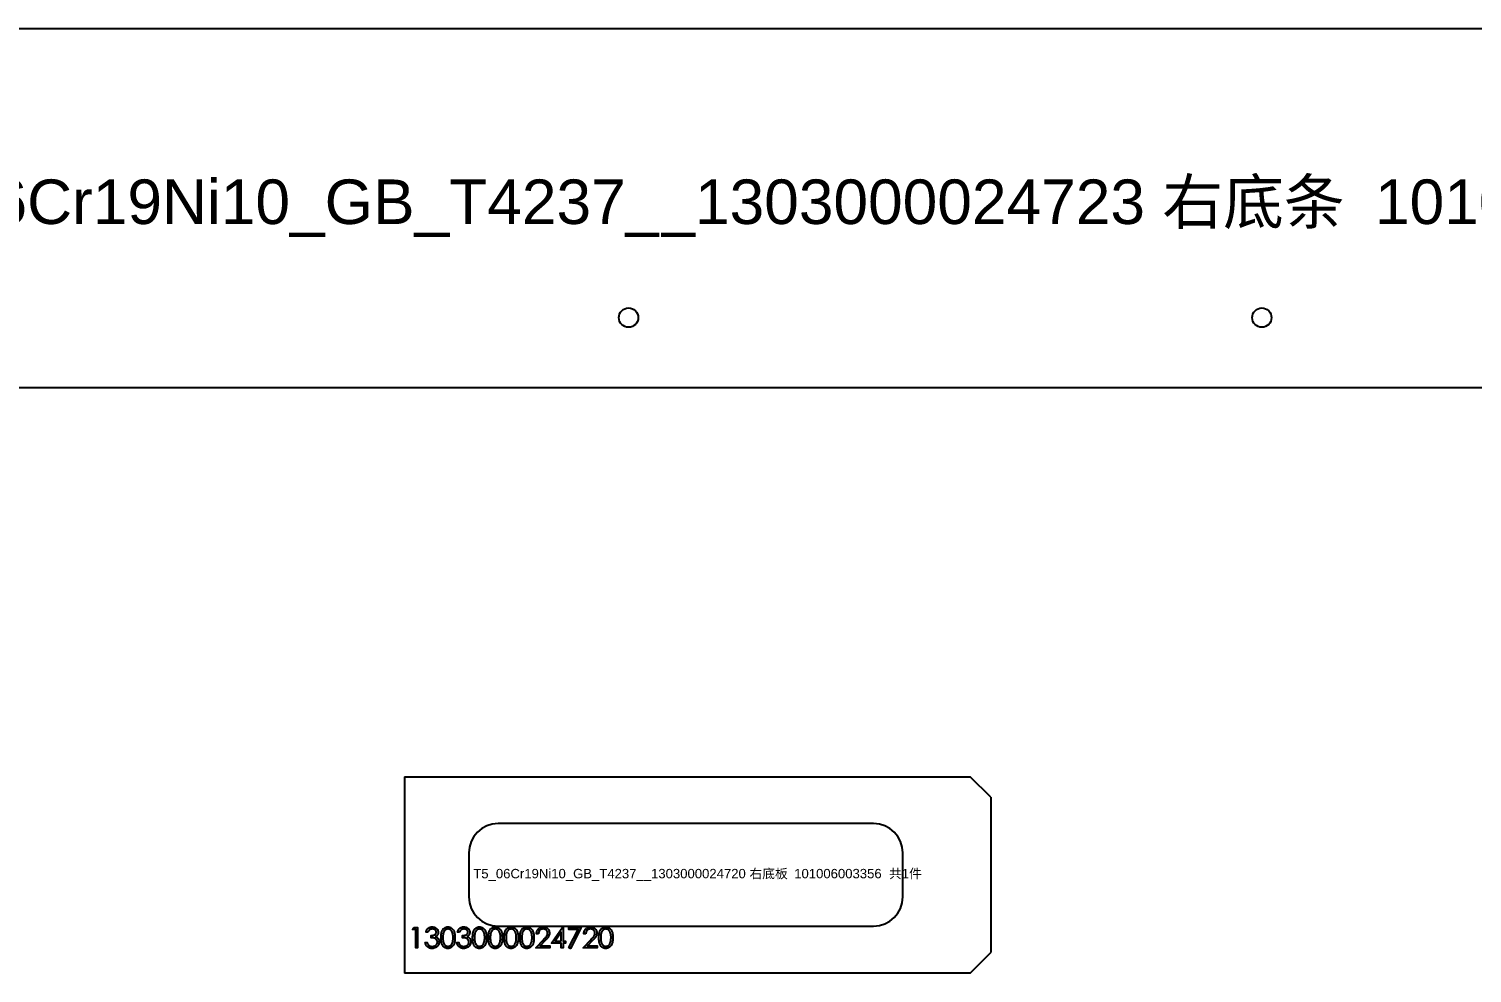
# Model space of a CAD drawing. Extents: x -16 to 22649, y -4599 to 814.
# Drawn here: x 13362.2 to 13608.3, y 90.9 to 252 of the extents above; entities that cross this region are included whole.
import ezdxf

# ---------------------------------------------------------------- set-up
doc = ezdxf.new("R2010")
doc.units = 0
doc.header["$MEASUREMENT"] = 0
doc.linetypes.add('CENTERX2', pattern=[20.32, 12.7, -2.54, 2.54, -2.54])
doc.layers.get('0').update_dxf_attribs({"linetype": 'CONTINUOUS'})
for name, color, linetype in [('1', 6, 'CENTERX2'), ('S1', 7, 'CONTINUOUS'), ('SLD-0', 7, 'CONTINUOUS')]:
    doc.layers.add(name, color=color, linetype=linetype)
doc.styles.get("Standard").update_dxf_attribs({"font": 'arial.ttf'})

# ---------------------------------------------------------------- blocks, each defined once
blk = doc.blocks.new('1303000024723_右底条_10100600')
at = {"layer": 'SLD-0', "linetype": 'CONTINUOUS'}
for p, q in [((337, 38.5), (-337, 38.5)), ((302.5, -22.76), (-292.5, -22.76))]:
    blk.add_line(p, q, dxfattribs=at)
for centre in [(-49, -10.76), (59, -10.76)]:
    blk.add_circle(centre, 1.65, dxfattribs=at)
at = {"layer": 'S1', "color": 3, "insert": (0, 7.91), "char_height": 7.6, "attachment_point": 5}
blk.add_mtext('T5_06Cr19Ni10_GB_T4237__1303000024723 {\\fSimSun|b0|i0|c134|p2;右底条 }101006002286  {\\fSimSun|b0|i0|c134|p2;共}1{\\fSimSun|b0|i0|c134|p2;件}', dxfattribs=at)
blk = doc.blocks.new('1303000024720_右底板_10100600')
at = {"layer": '1', "color": 6, "linetype": 'CONTINUOUS', "flags": 128}
for points in [[(-48.39, -8.95), (-47.74, -8.95), (-47.74, -8.95), (-47.74, -12.45), (-47.74, -12.45), (-48.05, -12.45), (-48.05, -12.45), (-48.05, -9.31), (-48.05, -9.31), (-48.59, -9.31), (-48.59, -9.31), (-48.39, -8.95)], [(-45.99, -9.76), (-46.3, -9.76), (-46.3, -9.76), (-46.28, -9.65), (-46.24, -9.55), (-46.2, -9.46), (-46.16, -9.38), (-46.11, -9.3), (-46.05, -9.22), (-45.99, -9.15), (-45.92, -9.09), (-45.85, -9.04), (-45.78, -8.99), (-45.7, -8.95), (-45.62, -8.92), (-45.53, -8.89), (-45.45, -8.87), (-45.35, -8.86), (-45.26, -8.86), (-45.26, -8.86), (-45.12, -8.87), (-44.99, -8.89), (-44.87, -8.93), (-44.74, -8.99), (-44.63, -9.05), (-44.53, -9.13), (-44.44, -9.22), (-44.37, -9.32), (-44.31, -9.43), (-44.27, -9.54), (-44.25, -9.65), (-44.24, -9.77), (-44.24, -9.77), (-44.24, -9.88), (-44.26, -9.98), (-44.3, -10.08), (-44.34, -10.18), (-44.4, -10.26), (-44.47, -10.34), (-44.55, -10.42), (-44.65, -10.49), (-44.65, -10.49), (-44.54, -10.55), (-44.44, -10.61), (-44.35, -10.7), (-44.27, -10.79), (-44.27, -10.79), (-44.22, -10.86), (-44.18, -10.93), (-44.14, -11.01), (-44.11, -11.08), (-44.09, -11.16), (-44.07, -11.24), (-44.06, -11.33), (-44.06, -11.41), (-44.06, -11.41), (-44.07, -11.56), (-44.1, -11.7), (-44.15, -11.84), (-44.22, -11.98), (-44.31, -12.1), (-44.41, -12.21), (-44.52, -12.31), (-44.65, -12.39), (-44.8, -12.46), (-44.95, -12.5), (-45.1, -12.53), (-45.27, -12.54), (-45.27, -12.54), (-45.38, -12.54), (-45.49, -12.52), (-45.59, -12.5), (-45.69, -12.47), (-45.78, -12.44), (-45.87, -12.39), (-45.96, -12.34), (-46.04, -12.28), (-46.11, -12.21), (-46.18, -12.13), (-46.24, -12.05), (-46.29, -11.95), (-46.34, -11.85), (-46.38, -11.75), (-46.41, -11.63), (-46.44, -11.51), (-46.44, -11.51), (-46.12, -11.51), (-46.12, -11.51), (-46.1, -11.59), (-46.07, -11.66), (-46.04, -11.73), (-46.01, -11.8), (-45.97, -11.85), (-45.93, -11.9), (-45.89, -11.95), (-45.85, -11.99), (-45.85, -11.99), (-45.79, -12.04), (-45.73, -12.07), (-45.66, -12.11), (-45.59, -12.13), (-45.51, -12.15), (-45.43, -12.17), (-45.35, -12.18), (-45.26, -12.18), (-45.26, -12.18), (-45.17, -12.18), (-45.07, -12.17), (-44.98, -12.15), (-44.9, -12.13), (-44.82, -12.09), (-44.75, -12.06), (-44.68, -12.01), (-44.62, -11.96), (-44.56, -11.9), (-44.51, -11.84), (-44.47, -11.78), (-44.43, -11.72), (-44.41, -11.65), (-44.39, -11.58), (-44.38, -11.51), (-44.37, -11.44), (-44.37, -11.44), (-44.38, -11.34), (-44.4, -11.25), (-44.44, -11.16), (-44.49, -11.07), (-44.56, -10.99), (-44.64, -10.92), (-44.72, -10.86), (-44.82, -10.81), (-44.87, -10.79), (-44.94, -10.77), (-45, -10.75), (-45.08, -10.74), (-45.16, -10.72), (-45.25, -10.71), (-45.35, -10.71), (-45.45, -10.7), (-45.45, -10.7), (-45.45, -10.34), (-45.45, -10.34), (-45.32, -10.34), (-45.2, -10.32), (-45.08, -10.29), (-44.97, -10.26), (-44.87, -10.21), (-44.78, -10.16), (-44.71, -10.11), (-44.65, -10.05), (-44.61, -9.98), (-44.58, -9.91), (-44.56, -9.84), (-44.55, -9.77), (-44.55, -9.77), (-44.56, -9.71), (-44.57, -9.66), (-44.58, -9.61), (-44.6, -9.56), (-44.63, -9.51), (-44.66, -9.47), (-44.71, -9.42), (-44.75, -9.38), (-44.8, -9.34), (-44.86, -9.31), (-44.92, -9.28), (-44.98, -9.26), (-45.04, -9.24), (-45.11, -9.23), (-45.18, -9.22), (-45.26, -9.22), (-45.26, -9.22), (-45.38, -9.23), (-45.49, -9.25), (-45.59, -9.29), (-45.68, -9.34), (-45.73, -9.38), (-45.77, -9.41), (-45.81, -9.46), (-45.85, -9.51), (-45.89, -9.56), (-45.92, -9.62), (-45.96, -9.69), (-45.99, -9.76)], [(-43.75, -10.7), (-43.74, -10.53), (-43.74, -10.37), (-43.72, -10.23), (-43.71, -10.09), (-43.69, -9.96), (-43.66, -9.84), (-43.63, -9.73), (-43.6, -9.63), (-43.56, -9.54), (-43.52, -9.45), (-43.47, -9.37), (-43.42, -9.3), (-43.36, -9.23), (-43.31, -9.16), (-43.25, -9.11), (-43.18, -9.06), (-43.11, -9.01), (-43.04, -8.97), (-42.97, -8.94), (-42.89, -8.91), (-42.82, -8.89), (-42.74, -8.87), (-42.66, -8.86), (-42.57, -8.86), (-42.57, -8.86), (-42.49, -8.86), (-42.41, -8.87), (-42.33, -8.89), (-42.25, -8.91), (-42.18, -8.94), (-42.1, -8.97), (-42.03, -9.01), (-41.96, -9.06), (-41.89, -9.11), (-41.83, -9.17), (-41.77, -9.23), (-41.72, -9.3), (-41.66, -9.38), (-41.61, -9.46), (-41.57, -9.55), (-41.53, -9.65), (-41.49, -9.75), (-41.46, -9.86), (-41.43, -9.98), (-41.41, -10.11), (-41.39, -10.24), (-41.38, -10.39), (-41.37, -10.54), (-41.37, -10.7), (-41.37, -10.7), (-41.37, -10.86), (-41.38, -11.01), (-41.39, -11.16), (-41.41, -11.29), (-41.43, -11.42), (-41.46, -11.54), (-41.49, -11.65), (-41.52, -11.75), (-41.57, -11.85), (-41.61, -11.93), (-41.66, -12.02), (-41.71, -12.09), (-41.77, -12.17), (-41.83, -12.23), (-41.89, -12.29), (-41.96, -12.34), (-42.03, -12.39), (-42.1, -12.43), (-42.18, -12.46), (-42.25, -12.49), (-42.33, -12.51), (-42.41, -12.53), (-42.49, -12.54), (-42.57, -12.54), (-42.57, -12.54), (-42.66, -12.54), (-42.74, -12.53), (-42.82, -12.51), (-42.89, -12.49), (-42.97, -12.46), (-43.04, -12.43), (-43.11, -12.39), (-43.18, -12.35), (-43.24, -12.3), (-43.3, -12.24), (-43.36, -12.18), (-43.41, -12.11), (-43.47, -12.03), (-43.51, -11.95), (-43.56, -11.86), (-43.6, -11.77), (-43.63, -11.67), (-43.66, -11.56), (-43.69, -11.44), (-43.71, -11.31), (-43.72, -11.17), (-43.74, -11.03), (-43.74, -10.87), (-43.75, -10.7)], [(-43.43, -10.7), (-43.43, -10.84), (-43.42, -10.97), (-43.42, -11.1), (-43.4, -11.21), (-43.39, -11.31), (-43.37, -11.41), (-43.35, -11.5), (-43.32, -11.58), (-43.29, -11.65), (-43.26, -11.72), (-43.23, -11.78), (-43.19, -11.84), (-43.15, -11.89), (-43.11, -11.94), (-43.06, -11.99), (-43.01, -12.03), (-42.9, -12.09), (-42.79, -12.14), (-42.68, -12.17), (-42.56, -12.18), (-42.56, -12.18), (-42.45, -12.17), (-42.34, -12.14), (-42.23, -12.1), (-42.12, -12.03), (-42.07, -11.99), (-42.03, -11.95), (-41.98, -11.9), (-41.94, -11.84), (-41.91, -11.78), (-41.87, -11.72), (-41.84, -11.65), (-41.81, -11.58), (-41.81, -11.58), (-41.78, -11.49), (-41.76, -11.39), (-41.73, -11.28), (-41.71, -11.18), (-41.7, -11.06), (-41.69, -10.95), (-41.68, -10.83), (-41.68, -10.7), (-41.68, -10.7), (-41.68, -10.57), (-41.69, -10.45), (-41.7, -10.34), (-41.71, -10.23), (-41.73, -10.13), (-41.75, -10.03), (-41.77, -9.94), (-41.8, -9.85), (-41.83, -9.77), (-41.86, -9.7), (-41.9, -9.63), (-41.94, -9.57), (-41.98, -9.51), (-42.03, -9.46), (-42.07, -9.41), (-42.12, -9.37), (-42.23, -9.31), (-42.34, -9.26), (-42.45, -9.23), (-42.56, -9.22), (-42.56, -9.22), (-42.68, -9.23), (-42.79, -9.26), (-42.9, -9.31), (-43.01, -9.37), (-43.06, -9.41), (-43.1, -9.46), (-43.15, -9.51), (-43.19, -9.56), (-43.23, -9.62), (-43.26, -9.68), (-43.29, -9.75), (-43.32, -9.82), (-43.35, -9.9), (-43.37, -9.99), (-43.39, -10.08), (-43.4, -10.19), (-43.42, -10.3), (-43.42, -10.43), (-43.43, -10.56), (-43.43, -10.7)], [(-40.6, -9.76), (-40.92, -9.76), (-40.92, -9.76), (-40.89, -9.65), (-40.86, -9.55), (-40.82, -9.46), (-40.77, -9.38), (-40.72, -9.3), (-40.67, -9.22), (-40.61, -9.15), (-40.54, -9.09), (-40.47, -9.04), (-40.39, -8.99), (-40.31, -8.95), (-40.23, -8.92), (-40.15, -8.89), (-40.06, -8.87), (-39.97, -8.86), (-39.88, -8.86), (-39.88, -8.86), (-39.74, -8.87), (-39.61, -8.89), (-39.48, -8.93), (-39.36, -8.99), (-39.24, -9.05), (-39.15, -9.13), (-39.06, -9.22), (-38.99, -9.32), (-38.93, -9.43), (-38.89, -9.54), (-38.86, -9.65), (-38.85, -9.77), (-38.85, -9.77), (-38.86, -9.88), (-38.88, -9.98), (-38.91, -10.08), (-38.96, -10.18), (-39.01, -10.26), (-39.08, -10.34), (-39.17, -10.42), (-39.26, -10.49), (-39.26, -10.49), (-39.15, -10.55), (-39.05, -10.61), (-38.96, -10.7), (-38.88, -10.79), (-38.88, -10.79), (-38.83, -10.86), (-38.79, -10.93), (-38.76, -11.01), (-38.73, -11.08), (-38.7, -11.16), (-38.69, -11.24), (-38.68, -11.33), (-38.67, -11.41), (-38.67, -11.41), (-38.68, -11.56), (-38.71, -11.7), (-38.76, -11.84), (-38.83, -11.98), (-38.92, -12.1), (-39.02, -12.21), (-39.14, -12.31), (-39.27, -12.39), (-39.41, -12.46), (-39.56, -12.5), (-39.72, -12.53), (-39.89, -12.54), (-39.89, -12.54), (-40, -12.54), (-40.11, -12.52), (-40.21, -12.5), (-40.31, -12.47), (-40.4, -12.44), (-40.49, -12.39), (-40.57, -12.34), (-40.65, -12.28), (-40.73, -12.21), (-40.79, -12.13), (-40.85, -12.05), (-40.91, -11.95), (-40.95, -11.85), (-40.99, -11.75), (-41.03, -11.63), (-41.05, -11.51), (-41.05, -11.51), (-40.74, -11.51), (-40.74, -11.51), (-40.71, -11.59), (-40.69, -11.66), (-40.66, -11.73), (-40.62, -11.8), (-40.59, -11.85), (-40.55, -11.9), (-40.51, -11.95), (-40.46, -11.99), (-40.46, -11.99), (-40.4, -12.04), (-40.34, -12.07), (-40.27, -12.11), (-40.2, -12.13), (-40.13, -12.15), (-40.05, -12.17), (-39.97, -12.18), (-39.88, -12.18), (-39.88, -12.18), (-39.78, -12.18), (-39.69, -12.17), (-39.6, -12.15), (-39.52, -12.13), (-39.44, -12.09), (-39.37, -12.06), (-39.3, -12.01), (-39.23, -11.96), (-39.18, -11.9), (-39.13, -11.84), (-39.08, -11.78), (-39.05, -11.72), (-39.02, -11.65), (-39, -11.58), (-38.99, -11.51), (-38.99, -11.44), (-38.99, -11.44), (-39, -11.34), (-39.02, -11.25), (-39.06, -11.16), (-39.11, -11.07), (-39.18, -10.99), (-39.25, -10.92), (-39.34, -10.86), (-39.44, -10.81), (-39.49, -10.79), (-39.55, -10.77), (-39.62, -10.75), (-39.69, -10.74), (-39.78, -10.72), (-39.87, -10.71), (-39.96, -10.71), (-40.07, -10.7), (-40.07, -10.7), (-40.07, -10.34), (-40.07, -10.34), (-39.94, -10.34), (-39.81, -10.32), (-39.69, -10.29), (-39.58, -10.26), (-39.48, -10.21), (-39.4, -10.16), (-39.32, -10.11), (-39.27, -10.05), (-39.22, -9.98), (-39.19, -9.91), (-39.17, -9.84), (-39.17, -9.77), (-39.17, -9.77), (-39.17, -9.71), (-39.18, -9.66), (-39.2, -9.61), (-39.22, -9.56), (-39.25, -9.51), (-39.28, -9.47), (-39.32, -9.42), (-39.37, -9.38), (-39.42, -9.34), (-39.47, -9.31), (-39.53, -9.28), (-39.59, -9.26), (-39.66, -9.24), (-39.73, -9.23), (-39.8, -9.22), (-39.87, -9.22), (-39.87, -9.22), (-39.99, -9.23), (-40.1, -9.25), (-40.21, -9.29), (-40.3, -9.34), (-40.34, -9.38), (-40.39, -9.41), (-40.43, -9.46), (-40.47, -9.51), (-40.5, -9.56), (-40.54, -9.62), (-40.57, -9.69), (-40.6, -9.76)], [(-38.36, -10.7), (-38.36, -10.53), (-38.35, -10.37), (-38.34, -10.23), (-38.32, -10.09), (-38.3, -9.96), (-38.28, -9.84), (-38.25, -9.73), (-38.21, -9.63), (-38.17, -9.54), (-38.13, -9.45), (-38.08, -9.37), (-38.03, -9.3), (-37.98, -9.23), (-37.92, -9.16), (-37.86, -9.11), (-37.79, -9.06), (-37.73, -9.01), (-37.66, -8.97), (-37.58, -8.94), (-37.51, -8.91), (-37.43, -8.89), (-37.35, -8.87), (-37.27, -8.86), (-37.19, -8.86), (-37.19, -8.86), (-37.11, -8.86), (-37.02, -8.87), (-36.95, -8.89), (-36.87, -8.91), (-36.79, -8.94), (-36.72, -8.97), (-36.65, -9.01), (-36.58, -9.06), (-36.51, -9.11), (-36.45, -9.17), (-36.39, -9.23), (-36.33, -9.3), (-36.28, -9.38), (-36.23, -9.46), (-36.18, -9.55), (-36.14, -9.65), (-36.1, -9.75), (-36.07, -9.86), (-36.04, -9.98), (-36.02, -10.11), (-36, -10.24), (-35.99, -10.39), (-35.99, -10.54), (-35.98, -10.7), (-35.98, -10.7), (-35.99, -10.86), (-35.99, -11.01), (-36, -11.16), (-36.02, -11.29), (-36.04, -11.42), (-36.07, -11.54), (-36.1, -11.65), (-36.14, -11.75), (-36.18, -11.85), (-36.23, -11.93), (-36.27, -12.02), (-36.33, -12.09), (-36.38, -12.17), (-36.44, -12.23), (-36.51, -12.29), (-36.57, -12.34), (-36.64, -12.39), (-36.72, -12.43), (-36.79, -12.46), (-36.87, -12.49), (-36.94, -12.51), (-37.02, -12.53), (-37.11, -12.54), (-37.19, -12.54), (-37.19, -12.54), (-37.27, -12.54), (-37.35, -12.53), (-37.43, -12.51), (-37.51, -12.49), (-37.58, -12.46), (-37.65, -12.43), (-37.72, -12.39), (-37.79, -12.35), (-37.86, -12.3), (-37.92, -12.24), (-37.98, -12.18), (-38.03, -12.11), (-38.08, -12.03), (-38.13, -11.95), (-38.17, -11.86), (-38.21, -11.77), (-38.25, -11.67), (-38.28, -11.56), (-38.3, -11.44), (-38.32, -11.31), (-38.34, -11.17), (-38.35, -11.03), (-38.36, -10.87), (-38.36, -10.7)], [(-38.05, -10.7), (-38.04, -10.84), (-38.04, -10.97), (-38.03, -11.1), (-38.02, -11.21), (-38, -11.31), (-37.99, -11.41), (-37.96, -11.5), (-37.94, -11.58), (-37.91, -11.65), (-37.88, -11.72), (-37.84, -11.78), (-37.81, -11.84), (-37.77, -11.89), (-37.72, -11.94), (-37.67, -11.99), (-37.62, -12.03), (-37.52, -12.09), (-37.41, -12.14), (-37.29, -12.17), (-37.18, -12.18), (-37.18, -12.18), (-37.06, -12.17), (-36.95, -12.14), (-36.84, -12.1), (-36.74, -12.03), (-36.69, -11.99), (-36.64, -11.95), (-36.6, -11.9), (-36.56, -11.84), (-36.52, -11.78), (-36.49, -11.72), (-36.46, -11.65), (-36.43, -11.58), (-36.43, -11.58), (-36.4, -11.49), (-36.37, -11.39), (-36.35, -11.28), (-36.33, -11.18), (-36.32, -11.06), (-36.3, -10.95), (-36.3, -10.83), (-36.3, -10.7), (-36.3, -10.7), (-36.3, -10.57), (-36.3, -10.45), (-36.31, -10.34), (-36.33, -10.23), (-36.34, -10.13), (-36.36, -10.03), (-36.39, -9.94), (-36.41, -9.85), (-36.45, -9.77), (-36.48, -9.7), (-36.52, -9.63), (-36.55, -9.57), (-36.6, -9.51), (-36.64, -9.46), (-36.69, -9.41), (-36.74, -9.37), (-36.85, -9.31), (-36.95, -9.26), (-37.07, -9.23), (-37.18, -9.22), (-37.18, -9.22), (-37.3, -9.23), (-37.41, -9.26), (-37.52, -9.31), (-37.62, -9.37), (-37.67, -9.41), (-37.72, -9.46), (-37.76, -9.51), (-37.81, -9.56), (-37.84, -9.62), (-37.88, -9.68), (-37.91, -9.75), (-37.94, -9.82), (-37.96, -9.9), (-37.99, -9.99), (-38, -10.08), (-38.02, -10.19), (-38.03, -10.3), (-38.04, -10.43), (-38.04, -10.56), (-38.05, -10.7)], [(-35.67, -10.7), (-35.67, -10.53), (-35.66, -10.37), (-35.65, -10.23), (-35.63, -10.09), (-35.61, -9.96), (-35.58, -9.84), (-35.55, -9.73), (-35.52, -9.63), (-35.48, -9.54), (-35.44, -9.45), (-35.39, -9.37), (-35.34, -9.3), (-35.29, -9.23), (-35.23, -9.16), (-35.17, -9.11), (-35.1, -9.06), (-35.03, -9.01), (-34.96, -8.97), (-34.89, -8.94), (-34.82, -8.91), (-34.74, -8.89), (-34.66, -8.87), (-34.58, -8.86), (-34.5, -8.86), (-34.5, -8.86), (-34.41, -8.86), (-34.33, -8.87), (-34.25, -8.89), (-34.18, -8.91), (-34.1, -8.94), (-34.03, -8.97), (-33.95, -9.01), (-33.88, -9.06), (-33.82, -9.11), (-33.75, -9.17), (-33.69, -9.23), (-33.64, -9.3), (-33.59, -9.38), (-33.54, -9.46), (-33.49, -9.55), (-33.45, -9.65), (-33.41, -9.75), (-33.38, -9.86), (-33.35, -9.98), (-33.33, -10.11), (-33.31, -10.24), (-33.3, -10.39), (-33.29, -10.54), (-33.29, -10.7), (-33.29, -10.7), (-33.29, -10.86), (-33.3, -11.01), (-33.31, -11.16), (-33.33, -11.29), (-33.35, -11.42), (-33.38, -11.54), (-33.41, -11.65), (-33.45, -11.75), (-33.49, -11.85), (-33.53, -11.93), (-33.58, -12.02), (-33.63, -12.09), (-33.69, -12.17), (-33.75, -12.23), (-33.82, -12.29), (-33.88, -12.34), (-33.95, -12.39), (-34.02, -12.43), (-34.1, -12.46), (-34.17, -12.49), (-34.25, -12.51), (-34.33, -12.53), (-34.41, -12.54), (-34.5, -12.54), (-34.5, -12.54), (-34.58, -12.54), (-34.66, -12.53), (-34.74, -12.51), (-34.81, -12.49), (-34.89, -12.46), (-34.96, -12.43), (-35.03, -12.39), (-35.1, -12.35), (-35.16, -12.3), (-35.23, -12.24), (-35.28, -12.18), (-35.34, -12.11), (-35.39, -12.03), (-35.44, -11.95), (-35.48, -11.86), (-35.52, -11.77), (-35.55, -11.67), (-35.58, -11.56), (-35.61, -11.44), (-35.63, -11.31), (-35.65, -11.17), (-35.66, -11.03), (-35.67, -10.87), (-35.67, -10.7)], [(-35.35, -10.7), (-35.35, -10.84), (-35.35, -10.97), (-35.34, -11.1), (-35.33, -11.21), (-35.31, -11.31), (-35.29, -11.41), (-35.27, -11.5), (-35.25, -11.58), (-35.22, -11.65), (-35.19, -11.72), (-35.15, -11.78), (-35.11, -11.84), (-35.07, -11.89), (-35.03, -11.94), (-34.98, -11.99), (-34.93, -12.03), (-34.82, -12.09), (-34.71, -12.14), (-34.6, -12.17), (-34.49, -12.18), (-34.49, -12.18), (-34.37, -12.17), (-34.26, -12.14), (-34.15, -12.1), (-34.05, -12.03), (-34, -11.99), (-33.95, -11.95), (-33.91, -11.9), (-33.87, -11.84), (-33.83, -11.78), (-33.8, -11.72), (-33.76, -11.65), (-33.74, -11.58), (-33.74, -11.58), (-33.71, -11.49), (-33.68, -11.39), (-33.66, -11.28), (-33.64, -11.18), (-33.62, -11.06), (-33.61, -10.95), (-33.61, -10.83), (-33.6, -10.7), (-33.6, -10.7), (-33.61, -10.57), (-33.61, -10.45), (-33.62, -10.34), (-33.63, -10.23), (-33.65, -10.13), (-33.67, -10.03), (-33.69, -9.94), (-33.72, -9.85), (-33.75, -9.77), (-33.79, -9.7), (-33.82, -9.63), (-33.86, -9.57), (-33.9, -9.51), (-33.95, -9.46), (-34, -9.41), (-34.05, -9.37), (-34.15, -9.31), (-34.26, -9.26), (-34.37, -9.23), (-34.49, -9.22), (-34.49, -9.22), (-34.6, -9.23), (-34.72, -9.26), (-34.82, -9.31), (-34.93, -9.37), (-34.98, -9.41), (-35.03, -9.46), (-35.07, -9.51), (-35.11, -9.56), (-35.15, -9.62), (-35.19, -9.68), (-35.22, -9.75), (-35.25, -9.82), (-35.27, -9.9), (-35.29, -9.99), (-35.31, -10.08), (-35.33, -10.19), (-35.34, -10.3), (-35.35, -10.43), (-35.35, -10.56), (-35.35, -10.7)], [(-32.98, -10.7), (-32.97, -10.53), (-32.97, -10.37), (-32.95, -10.23), (-32.94, -10.09), (-32.92, -9.96), (-32.89, -9.84), (-32.86, -9.73), (-32.83, -9.63), (-32.79, -9.54), (-32.75, -9.45), (-32.7, -9.37), (-32.65, -9.3), (-32.6, -9.23), (-32.54, -9.16), (-32.48, -9.11), (-32.41, -9.06), (-32.34, -9.01), (-32.27, -8.97), (-32.2, -8.94), (-32.12, -8.91), (-32.05, -8.89), (-31.97, -8.87), (-31.89, -8.86), (-31.81, -8.86), (-31.81, -8.86), (-31.72, -8.86), (-31.64, -8.87), (-31.56, -8.89), (-31.48, -8.91), (-31.41, -8.94), (-31.33, -8.97), (-31.26, -9.01), (-31.19, -9.06), (-31.13, -9.11), (-31.06, -9.17), (-31, -9.23), (-30.95, -9.3), (-30.89, -9.38), (-30.84, -9.46), (-30.8, -9.55), (-30.76, -9.65), (-30.72, -9.75), (-30.69, -9.86), (-30.66, -9.98), (-30.64, -10.11), (-30.62, -10.24), (-30.61, -10.39), (-30.6, -10.54), (-30.6, -10.7), (-30.6, -10.7), (-30.6, -10.86), (-30.61, -11.01), (-30.62, -11.16), (-30.64, -11.29), (-30.66, -11.42), (-30.69, -11.54), (-30.72, -11.65), (-30.76, -11.75), (-30.8, -11.85), (-30.84, -11.93), (-30.89, -12.02), (-30.94, -12.09), (-31, -12.17), (-31.06, -12.23), (-31.12, -12.29), (-31.19, -12.34), (-31.26, -12.39), (-31.33, -12.43), (-31.41, -12.46), (-31.48, -12.49), (-31.56, -12.51), (-31.64, -12.53), (-31.72, -12.54), (-31.81, -12.54), (-31.81, -12.54), (-31.89, -12.54), (-31.97, -12.53), (-32.05, -12.51), (-32.12, -12.49), (-32.2, -12.46), (-32.27, -12.43), (-32.34, -12.39), (-32.41, -12.35), (-32.47, -12.3), (-32.53, -12.24), (-32.59, -12.18), (-32.65, -12.11), (-32.7, -12.03), (-32.74, -11.95), (-32.79, -11.86), (-32.83, -11.77), (-32.86, -11.67), (-32.89, -11.56), (-32.92, -11.44), (-32.94, -11.31), (-32.95, -11.17), (-32.97, -11.03), (-32.97, -10.87), (-32.98, -10.7)], [(-32.66, -10.7), (-32.66, -10.84), (-32.65, -10.97), (-32.65, -11.1), (-32.64, -11.21), (-32.62, -11.31), (-32.6, -11.41), (-32.58, -11.5), (-32.55, -11.58), (-32.53, -11.65), (-32.49, -11.72), (-32.46, -11.78), (-32.42, -11.84), (-32.38, -11.89), (-32.34, -11.94), (-32.29, -11.99), (-32.24, -12.03), (-32.13, -12.09), (-32.02, -12.14), (-31.91, -12.17), (-31.8, -12.18), (-31.8, -12.18), (-31.68, -12.17), (-31.57, -12.14), (-31.46, -12.1), (-31.35, -12.03), (-31.31, -11.99), (-31.26, -11.95), (-31.22, -11.9), (-31.17, -11.84), (-31.14, -11.78), (-31.1, -11.72), (-31.07, -11.65), (-31.04, -11.58), (-31.04, -11.58), (-31.01, -11.49), (-30.99, -11.39), (-30.96, -11.28), (-30.94, -11.18), (-30.93, -11.06), (-30.92, -10.95), (-30.91, -10.83), (-30.91, -10.7), (-30.91, -10.7), (-30.91, -10.57), (-30.92, -10.45), (-30.93, -10.34), (-30.94, -10.23), (-30.96, -10.13), (-30.98, -10.03), (-31, -9.94), (-31.03, -9.85), (-31.06, -9.77), (-31.09, -9.7), (-31.13, -9.63), (-31.17, -9.57), (-31.21, -9.51), (-31.26, -9.46), (-31.31, -9.41), (-31.36, -9.37), (-31.46, -9.31), (-31.57, -9.26), (-31.68, -9.23), (-31.8, -9.22), (-31.8, -9.22), (-31.91, -9.23), (-32.02, -9.26), (-32.13, -9.31), (-32.24, -9.37), (-32.29, -9.41), (-32.34, -9.46), (-32.38, -9.51), (-32.42, -9.56), (-32.46, -9.62), (-32.49, -9.68), (-32.53, -9.75), (-32.55, -9.82), (-32.58, -9.9), (-32.6, -9.99), (-32.62, -10.08), (-32.63, -10.19), (-32.65, -10.3), (-32.65, -10.43), (-32.66, -10.56), (-32.66, -10.7)], [(-30.28, -10.7), (-30.28, -10.53), (-30.27, -10.37), (-30.26, -10.23), (-30.25, -10.09), (-30.23, -9.96), (-30.2, -9.84), (-30.17, -9.73), (-30.14, -9.63), (-30.1, -9.54), (-30.05, -9.45), (-30.01, -9.37), (-29.96, -9.3), (-29.9, -9.23), (-29.85, -9.16), (-29.78, -9.11), (-29.72, -9.06), (-29.65, -9.01), (-29.58, -8.97), (-29.51, -8.94), (-29.43, -8.91), (-29.35, -8.89), (-29.28, -8.87), (-29.2, -8.86), (-29.11, -8.86), (-29.11, -8.86), (-29.03, -8.86), (-28.95, -8.87), (-28.87, -8.89), (-28.79, -8.91), (-28.72, -8.94), (-28.64, -8.97), (-28.57, -9.01), (-28.5, -9.06), (-28.43, -9.11), (-28.37, -9.17), (-28.31, -9.23), (-28.25, -9.3), (-28.2, -9.38), (-28.15, -9.46), (-28.11, -9.55), (-28.07, -9.65), (-28.03, -9.75), (-28, -9.86), (-27.97, -9.98), (-27.95, -10.11), (-27.93, -10.24), (-27.92, -10.39), (-27.91, -10.54), (-27.91, -10.7), (-27.91, -10.7), (-27.91, -10.86), (-27.92, -11.01), (-27.93, -11.16), (-27.94, -11.29), (-27.97, -11.42), (-27.99, -11.54), (-28.03, -11.65), (-28.06, -11.75), (-28.1, -11.85), (-28.15, -11.93), (-28.2, -12.02), (-28.25, -12.09), (-28.31, -12.17), (-28.37, -12.23), (-28.43, -12.29), (-28.5, -12.34), (-28.57, -12.39), (-28.64, -12.43), (-28.71, -12.46), (-28.79, -12.49), (-28.87, -12.51), (-28.95, -12.53), (-29.03, -12.54), (-29.11, -12.54), (-29.11, -12.54), (-29.2, -12.54), (-29.28, -12.53), (-29.35, -12.51), (-29.43, -12.49), (-29.5, -12.46), (-29.58, -12.43), (-29.65, -12.39), (-29.71, -12.35), (-29.78, -12.3), (-29.84, -12.24), (-29.9, -12.18), (-29.95, -12.11), (-30, -12.03), (-30.05, -11.95), (-30.09, -11.86), (-30.13, -11.77), (-30.17, -11.67), (-30.2, -11.56), (-30.22, -11.44), (-30.25, -11.31), (-30.26, -11.17), (-30.27, -11.03), (-30.28, -10.87), (-30.28, -10.7)], [(-29.97, -10.7), (-29.97, -10.84), (-29.96, -10.97), (-29.95, -11.1), (-29.94, -11.21), (-29.93, -11.31), (-29.91, -11.41), (-29.89, -11.5), (-29.86, -11.58), (-29.83, -11.65), (-29.8, -11.72), (-29.77, -11.78), (-29.73, -11.84), (-29.69, -11.89), (-29.64, -11.94), (-29.6, -11.99), (-29.55, -12.03), (-29.44, -12.09), (-29.33, -12.14), (-29.22, -12.17), (-29.1, -12.18), (-29.1, -12.18), (-28.99, -12.17), (-28.88, -12.14), (-28.77, -12.1), (-28.66, -12.03), (-28.61, -11.99), (-28.57, -11.95), (-28.52, -11.9), (-28.48, -11.84), (-28.45, -11.78), (-28.41, -11.72), (-28.38, -11.65), (-28.35, -11.58), (-28.35, -11.58), (-28.32, -11.49), (-28.29, -11.39), (-28.27, -11.28), (-28.25, -11.18), (-28.24, -11.06), (-28.23, -10.95), (-28.22, -10.83), (-28.22, -10.7), (-28.22, -10.7), (-28.22, -10.57), (-28.23, -10.45), (-28.24, -10.34), (-28.25, -10.23), (-28.27, -10.13), (-28.29, -10.03), (-28.31, -9.94), (-28.34, -9.85), (-28.37, -9.77), (-28.4, -9.7), (-28.44, -9.63), (-28.48, -9.57), (-28.52, -9.51), (-28.57, -9.46), (-28.61, -9.41), (-28.66, -9.37), (-28.77, -9.31), (-28.88, -9.26), (-28.99, -9.23), (-29.1, -9.22), (-29.1, -9.22), (-29.22, -9.23), (-29.33, -9.26), (-29.44, -9.31), (-29.55, -9.37), (-29.6, -9.41), (-29.64, -9.46), (-29.69, -9.51), (-29.73, -9.56), (-29.77, -9.62), (-29.8, -9.68), (-29.83, -9.75), (-29.86, -9.82), (-29.89, -9.9), (-29.91, -9.99), (-29.93, -10.08), (-29.94, -10.19), (-29.95, -10.3), (-29.96, -10.43), (-29.97, -10.56), (-29.97, -10.7)], [(-27.14, -10.03), (-27.46, -10.03), (-27.46, -10.03), (-27.45, -9.9), (-27.43, -9.78), (-27.4, -9.67), (-27.36, -9.56), (-27.32, -9.46), (-27.26, -9.36), (-27.19, -9.27), (-27.12, -9.19), (-27.03, -9.11), (-26.95, -9.04), (-26.85, -8.99), (-26.75, -8.94), (-26.65, -8.91), (-26.54, -8.88), (-26.43, -8.86), (-26.32, -8.86), (-26.32, -8.86), (-26.2, -8.86), (-26.09, -8.88), (-25.99, -8.9), (-25.89, -8.94), (-25.79, -8.98), (-25.71, -9.03), (-25.63, -9.1), (-25.55, -9.17), (-25.48, -9.25), (-25.42, -9.33), (-25.37, -9.42), (-25.33, -9.51), (-25.3, -9.6), (-25.28, -9.7), (-25.26, -9.8), (-25.26, -9.9), (-25.26, -9.9), (-25.27, -10.05), (-25.29, -10.19), (-25.34, -10.32), (-25.4, -10.45), (-25.44, -10.52), (-25.49, -10.6), (-25.55, -10.68), (-25.62, -10.76), (-25.69, -10.85), (-25.77, -10.95), (-25.87, -11.05), (-25.97, -11.16), (-25.97, -11.16), (-26.84, -12.09), (-26.84, -12.09), (-25.21, -12.09), (-25.21, -12.09), (-25.21, -12.45), (-25.21, -12.45), (-27.59, -12.45), (-27.59, -12.45), (-26.23, -11), (-26.23, -11), (-26.14, -10.9), (-26.05, -10.8), (-25.96, -10.71), (-25.89, -10.63), (-25.83, -10.55), (-25.78, -10.48), (-25.73, -10.42), (-25.7, -10.37), (-25.64, -10.26), (-25.6, -10.15), (-25.58, -10.04), (-25.57, -9.93), (-25.57, -9.93), (-25.58, -9.86), (-25.59, -9.79), (-25.6, -9.72), (-25.63, -9.66), (-25.66, -9.6), (-25.7, -9.54), (-25.74, -9.48), (-25.79, -9.43), (-25.85, -9.38), (-25.91, -9.34), (-25.97, -9.3), (-26.04, -9.27), (-26.11, -9.25), (-26.18, -9.23), (-26.25, -9.22), (-26.33, -9.22), (-26.33, -9.22), (-26.41, -9.22), (-26.49, -9.23), (-26.57, -9.25), (-26.64, -9.27), (-26.71, -9.3), (-26.77, -9.34), (-26.83, -9.38), (-26.89, -9.43), (-26.94, -9.49), (-26.99, -9.55), (-27.03, -9.61), (-27.06, -9.69), (-27.09, -9.76), (-27.12, -9.85), (-27.13, -9.93), (-27.14, -10.03)], [(-22.99, -8.86), (-22.92, -8.86), (-22.92, -8.86), (-22.92, -11.28), (-22.92, -11.28), (-22.52, -11.28), (-22.52, -11.28), (-22.52, -11.64), (-22.52, -11.64), (-22.92, -11.64), (-22.92, -11.64), (-22.92, -12.45), (-22.92, -12.45), (-23.24, -12.45), (-23.24, -12.45), (-23.24, -11.64), (-23.24, -11.64), (-24.9, -11.64), (-24.9, -11.64), (-22.99, -8.86)], [(-23.24, -11.28), (-23.24, -9.76), (-23.24, -9.76), (-24.28, -11.28), (-24.28, -11.28), (-23.24, -11.28)], [(-21.98, -8.95), (-19.83, -8.95), (-19.83, -8.95), (-21.67, -12.54), (-21.67, -12.54), (-21.94, -12.39), (-21.94, -12.39), (-20.36, -9.31), (-20.36, -9.31), (-21.98, -9.31), (-21.98, -9.31), (-21.98, -8.95)], [(-19.07, -10.03), (-19.38, -10.03), (-19.38, -10.03), (-19.37, -9.9), (-19.35, -9.78), (-19.33, -9.67), (-19.29, -9.56), (-19.24, -9.46), (-19.18, -9.36), (-19.12, -9.27), (-19.04, -9.19), (-18.96, -9.11), (-18.87, -9.04), (-18.78, -8.99), (-18.68, -8.94), (-18.57, -8.91), (-18.47, -8.88), (-18.36, -8.86), (-18.24, -8.86), (-18.24, -8.86), (-18.12, -8.86), (-18.01, -8.88), (-17.91, -8.9), (-17.81, -8.94), (-17.72, -8.98), (-17.63, -9.03), (-17.55, -9.1), (-17.47, -9.17), (-17.4, -9.25), (-17.35, -9.33), (-17.3, -9.42), (-17.25, -9.51), (-17.22, -9.6), (-17.2, -9.7), (-17.19, -9.8), (-17.18, -9.9), (-17.18, -9.9), (-17.19, -10.05), (-17.22, -10.19), (-17.26, -10.32), (-17.33, -10.45), (-17.37, -10.52), (-17.42, -10.6), (-17.47, -10.68), (-17.54, -10.76), (-17.61, -10.85), (-17.7, -10.95), (-17.79, -11.05), (-17.89, -11.16), (-17.89, -11.16), (-18.76, -12.09), (-18.76, -12.09), (-17.14, -12.09), (-17.14, -12.09), (-17.14, -12.45), (-17.14, -12.45), (-19.51, -12.45), (-19.51, -12.45), (-18.16, -11), (-18.16, -11), (-18.06, -10.9), (-17.97, -10.8), (-17.89, -10.71), (-17.82, -10.63), (-17.75, -10.55), (-17.7, -10.48), (-17.66, -10.42), (-17.62, -10.37), (-17.57, -10.26), (-17.53, -10.15), (-17.5, -10.04), (-17.5, -9.93), (-17.5, -9.93), (-17.5, -9.86), (-17.51, -9.79), (-17.53, -9.72), (-17.55, -9.66), (-17.58, -9.6), (-17.62, -9.54), (-17.66, -9.48), (-17.72, -9.43), (-17.77, -9.38), (-17.83, -9.34), (-17.89, -9.3), (-17.96, -9.27), (-18.03, -9.25), (-18.1, -9.23), (-18.18, -9.22), (-18.25, -9.22), (-18.25, -9.22), (-18.34, -9.22), (-18.41, -9.23), (-18.49, -9.25), (-18.56, -9.27), (-18.63, -9.3), (-18.69, -9.34), (-18.76, -9.38), (-18.81, -9.43), (-18.87, -9.49), (-18.91, -9.55), (-18.95, -9.61), (-18.99, -9.69), (-19.02, -9.76), (-19.04, -9.85), (-19.06, -9.93), (-19.07, -10.03)], [(-16.82, -10.7), (-16.82, -10.53), (-16.81, -10.37), (-16.8, -10.23), (-16.78, -10.09), (-16.76, -9.96), (-16.74, -9.84), (-16.71, -9.73), (-16.67, -9.63), (-16.64, -9.54), (-16.59, -9.45), (-16.55, -9.37), (-16.5, -9.3), (-16.44, -9.23), (-16.38, -9.16), (-16.32, -9.11), (-16.26, -9.06), (-16.19, -9.01), (-16.12, -8.97), (-16.04, -8.94), (-15.97, -8.91), (-15.89, -8.89), (-15.81, -8.87), (-15.73, -8.86), (-15.65, -8.86), (-15.65, -8.86), (-15.57, -8.86), (-15.49, -8.87), (-15.41, -8.89), (-15.33, -8.91), (-15.25, -8.94), (-15.18, -8.97), (-15.11, -9.01), (-15.04, -9.06), (-14.97, -9.11), (-14.91, -9.17), (-14.85, -9.23), (-14.79, -9.3), (-14.74, -9.38), (-14.69, -9.46), (-14.65, -9.55), (-14.6, -9.65), (-14.57, -9.75), (-14.53, -9.86), (-14.51, -9.98), (-14.48, -10.11), (-14.47, -10.24), (-14.45, -10.39), (-14.45, -10.54), (-14.44, -10.7), (-14.44, -10.7), (-14.45, -10.86), (-14.45, -11.01), (-14.47, -11.16), (-14.48, -11.29), (-14.51, -11.42), (-14.53, -11.54), (-14.56, -11.65), (-14.6, -11.75), (-14.64, -11.85), (-14.69, -11.93), (-14.74, -12.02), (-14.79, -12.09), (-14.84, -12.17), (-14.91, -12.23), (-14.97, -12.29), (-15.04, -12.34), (-15.11, -12.39), (-15.18, -12.43), (-15.25, -12.46), (-15.33, -12.49), (-15.41, -12.51), (-15.49, -12.53), (-15.57, -12.54), (-15.65, -12.54), (-15.65, -12.54), (-15.73, -12.54), (-15.81, -12.53), (-15.89, -12.51), (-15.97, -12.49), (-16.04, -12.46), (-16.12, -12.43), (-16.19, -12.39), (-16.25, -12.35), (-16.32, -12.3), (-16.38, -12.24), (-16.44, -12.18), (-16.49, -12.11), (-16.54, -12.03), (-16.59, -11.95), (-16.63, -11.86), (-16.67, -11.77), (-16.71, -11.67), (-16.74, -11.56), (-16.76, -11.44), (-16.78, -11.31), (-16.8, -11.17), (-16.81, -11.03), (-16.82, -10.87), (-16.82, -10.7)], [(-16.51, -10.7), (-16.51, -10.84), (-16.5, -10.97), (-16.49, -11.1), (-16.48, -11.21), (-16.47, -11.31), (-16.45, -11.41), (-16.43, -11.5), (-16.4, -11.58), (-16.37, -11.65), (-16.34, -11.72), (-16.31, -11.78), (-16.27, -11.84), (-16.23, -11.89), (-16.18, -11.94), (-16.13, -11.99), (-16.08, -12.03), (-15.98, -12.09), (-15.87, -12.14), (-15.76, -12.17), (-15.64, -12.18), (-15.64, -12.18), (-15.53, -12.17), (-15.41, -12.14), (-15.31, -12.1), (-15.2, -12.03), (-15.15, -11.99), (-15.1, -11.95), (-15.06, -11.9), (-15.02, -11.84), (-14.98, -11.78), (-14.95, -11.72), (-14.92, -11.65), (-14.89, -11.58), (-14.89, -11.58), (-14.86, -11.49), (-14.83, -11.39), (-14.81, -11.28), (-14.79, -11.18), (-14.78, -11.06), (-14.77, -10.95), (-14.76, -10.83), (-14.76, -10.7), (-14.76, -10.7), (-14.76, -10.57), (-14.76, -10.45), (-14.77, -10.34), (-14.79, -10.23), (-14.8, -10.13), (-14.82, -10.03), (-14.85, -9.94), (-14.88, -9.85), (-14.91, -9.77), (-14.94, -9.7), (-14.98, -9.63), (-15.02, -9.57), (-15.06, -9.51), (-15.1, -9.46), (-15.15, -9.41), (-15.2, -9.37), (-15.31, -9.31), (-15.42, -9.26), (-15.53, -9.23), (-15.64, -9.22), (-15.64, -9.22), (-15.76, -9.23), (-15.87, -9.26), (-15.98, -9.31), (-16.08, -9.37), (-16.13, -9.41), (-16.18, -9.46), (-16.23, -9.51), (-16.27, -9.56), (-16.3, -9.62), (-16.34, -9.68), (-16.37, -9.75), (-16.4, -9.82), (-16.43, -9.9), (-16.45, -9.99), (-16.47, -10.08), (-16.48, -10.19), (-16.49, -10.3), (-16.5, -10.43), (-16.51, -10.56), (-16.51, -10.7)]]:
    blk.add_lwpolyline(points, dxfattribs=at)
at = {"layer": 'SLD-0', "linetype": 'CONTINUOUS'}
for p, q in [((-50, 16.75), (-50, -16.75)), ((-50, 16.75), (46.5, 16.75)), ((50, 13.25), (46.5, 16.75)), ((50, 13.25), (50, -13.25)), ((30, 8.75), (-34, 8.75)), ((-39, 3.75), (-39, -3.75)), ((35, -3.75), (35, 3.75)), ((-34, -8.75), (30, -8.75)), ((46.5, -16.75), (50, -13.25)), ((46.5, -16.75), (-50, -16.75))]:
    blk.add_line(p, q, dxfattribs=at)
for centre, start, end in [((-34, 3.75), 90, 180), ((30, 3.75), 0, 90), ((-34, -3.75), 180, 270), ((30, -3.75), 270, 0)]:
    blk.add_arc(centre, 5, start, end, dxfattribs=at)
at = {"layer": 'S1', "color": 3, "insert": (0, 0), "char_height": 1.6, "attachment_point": 5}
blk.add_mtext('T5_06Cr19Ni10_GB_T4237__1303000024720 {\\fSimSun|b0|i0|c134|p2;右底板 }101006003356  {\\fSimSun|b0|i0|c134|p2;共}1{\\fSimSun|b0|i0|c134|p2;件}', dxfattribs=at)

msp = doc.modelspace()

# ---------------------------------------------------------------- block references
for name, p in [('1303000024723_右底条_10100600', (13513.45967, 213.493)), ('1303000024720_右底板_10100600', (13476.22527, 107.66592))]:
    msp.add_blockref(name, p)

doc.saveas('drawing.dxf')
